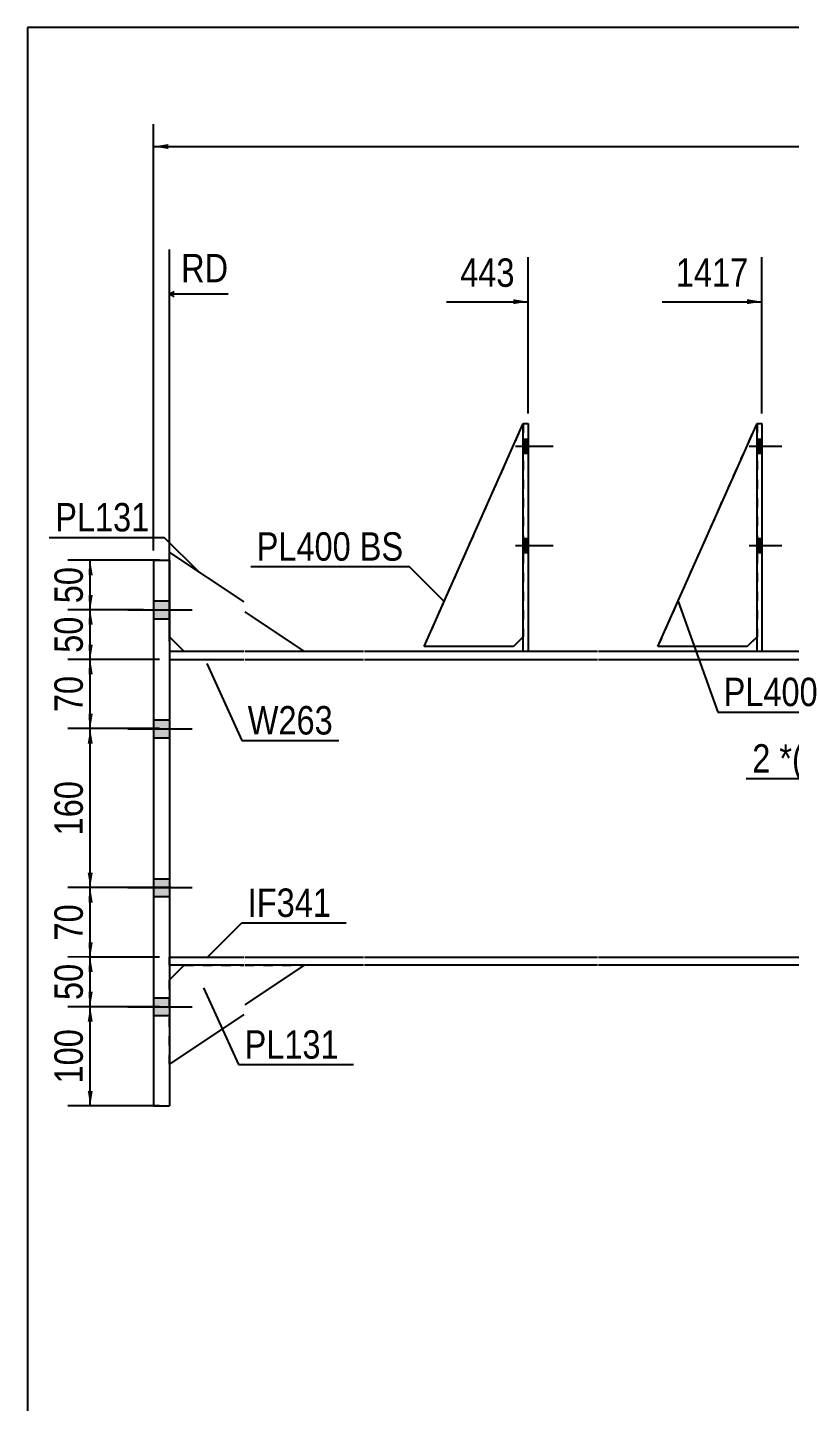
# Model space of a CAD drawing. Header units: millimetres. Extents: x -17 to 386, y -198 to 79.
# Drawn here: x -14.3 to 62.6, y -59.8 to 78.7 of the extents above; entities that cross this region are included whole.
import ezdxf

# ---------------------------------------------------------------- set-up
doc = ezdxf.new("R2010")
doc.units = ezdxf.units.MM
doc.linetypes.add('DXK_LINE_DOT1', pattern=[1.8814, 0.9407, -0.9407])
doc.styles.add('Arial Narrow', font='ARIALN.TTF', dxfattribs={"height": 0.2})

# ---------------------------------------------------------------- blocks, each defined once
blk = doc.blocks.new('Unknown-627304215-1201')
at = {"color": 5, "linetype": 'Continuous'}
for p, q in [((385.69, 78.71), (-14.31, 78.71)), ((-14.31, 78.71), (-14.31, -198.29))]:
    blk.add_line(p, q, dxfattribs=at)
blk = doc.blocks.new('Part-627304215-9876 - 1576')
at = {"color": 2, "linetype": 'Continuous'}
for p, q in [((25.7, 16.3), (35.7, 38.8)), ((35.7, 17.3), (34.7, 16.3)), ((34.7, 16.3), (25.7, 16.3))]:
    blk.add_line(p, q, dxfattribs=at)
at = {"color": 7, "linetype": 'DXK_LINE_DOT1'}
blk.add_line((35.7, 38.8), (35.7, 17.3), dxfattribs=at)
blk = doc.blocks.new('Part-627304215-9882 - 1576')
at = {"color": 7, "linetype": 'DXK_LINE_DOT1'}
for p, q in [((49.28, 16.3), (59.28, 38.8)), ((59.28, 17.3), (58.28, 16.3)), ((58.28, 16.3), (49.28, 16.3))]:
    blk.add_line(p, q, dxfattribs=at)
blk = doc.blocks.new('Part-627304215-9810 - 1576')
at = {"color": 2, "linetype": 'Continuous'}
for p, q in [((7.5, 15.8), (0, 15.8)), ((19.6, 15.8), (7.6, 15.8)), ((35.7, 15.8), (19.7, 15.8)), ((43.18, 15.8), (36.2, 15.8)), ((59.28, 15.8), (43.28, 15.8)), ((66.73, 15.8), (59.78, 15.8)), ((82.83, 15.8), (66.83, 15.8)), ((108.4, 15.8), (83.33, 15.8)), ((135.5, 15.8), (108.5, 15.8)), ((151.6, 15.8), (135.6, 15.8)), ((168.78, 15.8), (152.1, 15.8)), ((174.96, 15.8), (168.88, 15.8)), ((174.96, 15.8), (174.96, 15)), ((0, 15), (7.5, 15)), ((7.6, 15), (19.6, 15)), ((19.7, 15), (43.18, 15)), ((43.28, 15), (66.73, 15)), ((66.83, 15), (108.4, 15)), ((108.5, 15), (135.5, 15)), ((135.6, 15), (168.78, 15)), ((168.88, 15), (174.96, 15))]:
    blk.add_line(p, q, dxfattribs=at)
at = {"color": 7, "linetype": 'DXK_LINE_DOT1'}
for p, q in [((0, 15.8), (0, 15)), ((36.2, 15.8), (35.7, 15.8)), ((59.78, 15.8), (59.28, 15.8)), ((83.33, 15.8), (82.83, 15.8)), ((152.1, 15.8), (151.6, 15.8))]:
    blk.add_line(p, q, dxfattribs=at)
blk = doc.blocks.new('Part-627304215-9883 - 1576')
at = {"color": 7, "linetype": 'DXK_LINE_DOT1'}
for p, q in [((25.7, 16.3), (35.7, 38.8)), ((35.7, 17.3), (34.7, 16.3)), ((34.7, 16.3), (25.7, 16.3))]:
    blk.add_line(p, q, dxfattribs=at)
blk = doc.blocks.new('Part-627304215-9819 - 1576')
at = {"color": 2, "linetype": 'Continuous'}
for p, q in [((0, -15), (7.5, -15)), ((7.6, -15), (19.6, -15)), ((19.7, -15), (43.18, -15)), ((43.28, -15), (66.73, -15)), ((66.83, -15), (83.33, -15)), ((108.4, -15), (83.83, -15)), ((135.5, -15), (108.5, -15)), ((162.78, -15), (135.6, -15)), ((162.78, -15), (168.78, -15.53)), ((7.5, -15.8), (0, -15.8)), ((19.6, -15.8), (7.6, -15.8)), ((43.18, -15.8), (19.7, -15.8)), ((66.73, -15.8), (43.28, -15.8)), ((108.4, -15.8), (66.83, -15.8)), ((135.5, -15.8), (108.5, -15.8)), ((162.74, -15.8), (135.6, -15.8)), ((168.78, -16.34), (162.74, -15.8)), ((168.88, -17.13), (174.96, -17.67)), ((174.89, -18.47), (168.88, -17.93)), ((174.96, -17.67), (174.89, -18.47))]:
    blk.add_line(p, q, dxfattribs=at)
at = {"color": 7, "linetype": 'DXK_LINE_DOT1'}
for p, q in [((0, -15.8), (0, -15)), ((83.83, -15), (83.33, -15))]:
    blk.add_line(p, q, dxfattribs=at)
blk = doc.blocks.new('Part-627304215-9886 - 1576')
at = {"color": 7, "linetype": 'DXK_LINE_DOT1'}
for p, q in [((0, 15), (0, -15)), ((0, 15), (7.5, 15)), ((7.6, 15), (19.6, 15)), ((19.7, 15), (43.18, 15)), ((43.28, 15), (66.73, 15)), ((66.83, 15), (108.4, 15)), ((108.5, 15), (135.5, 15)), ((135.6, 15), (162.78, 15)), ((162.78, 15), (162.78, -15)), ((0, -15), (7.5, -15)), ((7.6, -15), (19.6, -15)), ((19.7, -15), (43.18, -15)), ((43.28, -15), (66.73, -15)), ((66.83, -15), (83.33, -15)), ((83.83, -15), (108.4, -15)), ((108.5, -15), (135.5, -15)), ((135.6, -15), (162.78, -15))]:
    blk.add_line(p, q, dxfattribs=at)
blk = doc.blocks.new('Bolt-627304215-9894 - 1576')
at = {"linetype": 'Continuous'}
for points in [[(36.2, 35.8), (36.2, 37.2), (35.7, 37.2), (35.7, 35.8)], [(36.2, 35.8), (36.2, 37.2), (35.7, 37.2), (35.7, 35.8)], [(36.2, 35.8), (36.2, 37.2), (35.7, 37.2), (35.7, 35.8)], [(36.2, 25.8), (36.2, 27.2), (35.7, 27.2), (35.7, 25.8)], [(36.2, 25.8), (36.2, 27.2), (35.7, 27.2), (35.7, 25.8)], [(36.2, 25.8), (36.2, 27.2), (35.7, 27.2), (35.7, 25.8)]]:
    blk.add_hatch(color=3, dxfattribs=at).paths.add_polyline_path(points)
at = {"color": 3, "linetype": 'Continuous'}
for p, q in [((34.9, 36.5), (38.7, 36.5)), ((34.9, 36.5), (38.7, 36.5)), ((34.9, 36.5), (38.7, 36.5)), ((35.7, 37.2), (36.2, 37.2)), ((35.7, 37.2), (36.2, 37.2)), ((35.7, 37.2), (36.2, 37.2)), ((35.7, 35.8), (36.2, 35.8)), ((35.7, 35.8), (36.2, 35.8)), ((35.7, 35.8), (36.2, 35.8)), ((34.9, 26.5), (38.7, 26.5)), ((34.9, 26.5), (38.7, 26.5)), ((34.9, 26.5), (38.7, 26.5)), ((35.7, 27.2), (36.2, 27.2)), ((35.7, 27.2), (36.2, 27.2)), ((35.7, 27.2), (36.2, 27.2)), ((35.7, 25.8), (36.2, 25.8)), ((35.7, 25.8), (36.2, 25.8)), ((35.7, 25.8), (36.2, 25.8))]:
    blk.add_line(p, q, dxfattribs=at)
blk = doc.blocks.new('Part-627304215-9835 - 1576')
at = {"color": 2, "linetype": 'Continuous'}
for p, q in [((35.7, 15.8), (35.7, 38.8)), ((35.7, 38.8), (36.2, 38.8)), ((36.2, 38.8), (36.2, 15.8)), ((36.2, 15.8), (35.7, 15.8))]:
    blk.add_line(p, q, dxfattribs=at)
blk = doc.blocks.new('Part-627304215-9842 - 1576')
at = {"color": 2, "linetype": 'Continuous'}
for p, q in [((-1.6, 25), (0, 25)), ((-1.6, 25), (-1.6, -30)), ((0, 25), (0, -30)), ((-1.6, -30), (0, -30))]:
    blk.add_line(p, q, dxfattribs=at)
blk = doc.blocks.new('Part-627304215-9845 - 1576')
at = {"color": 2, "linetype": 'Continuous'}
for p, q in [((0, 25), (0, 25.8)), ((0, 25.8), (7.5, 20.8)), ((7.6, 19.8), (13.6, 15.8)), ((1.5, 15.8), (0, 17.3))]:
    blk.add_line(p, q, dxfattribs=at)
at = {"color": 7, "linetype": 'DXK_LINE_DOT1'}
for p, q in [((0, 17.3), (0, 25)), ((7.5, 15.8), (1.5, 15.8)), ((13.6, 15.8), (7.6, 15.8))]:
    blk.add_line(p, q, dxfattribs=at)
blk = doc.blocks.new('Part-627304215-9847 - 1576')
at = {"color": 2, "linetype": 'Continuous'}
for p, q in [((0, -17.3), (1.5, -15.8)), ((13.6, -15.8), (7.6, -19.8)), ((7.5, -20.8), (0, -25.8))]:
    blk.add_line(p, q, dxfattribs=at)
at = {"color": 7, "linetype": 'DXK_LINE_DOT1'}
for p, q in [((1.5, -15.8), (7.5, -15.8)), ((7.6, -15.8), (13.6, -15.8)), ((0, -25.8), (0, -17.3))]:
    blk.add_line(p, q, dxfattribs=at)
blk = doc.blocks.new('Part-627304215-9861 - 1576')
at = {"color": 2, "linetype": 'Continuous'}
for p, q in [((59.28, 15.8), (59.28, 38.8)), ((59.28, 38.8), (59.78, 38.8)), ((59.78, 38.8), (59.78, 15.8)), ((59.78, 15.8), (59.28, 15.8))]:
    blk.add_line(p, q, dxfattribs=at)
blk = doc.blocks.new('Part-627304215-9875 - 1576')
at = {"color": 2, "linetype": 'Continuous'}
for p, q in [((49.28, 16.3), (59.28, 38.8)), ((59.28, 17.3), (58.28, 16.3)), ((58.28, 16.3), (49.28, 16.3))]:
    blk.add_line(p, q, dxfattribs=at)
at = {"color": 7, "linetype": 'DXK_LINE_DOT1'}
blk.add_line((59.28, 38.8), (59.28, 17.3), dxfattribs=at)
blk = doc.blocks.new('Bolt-627304215-9901 - 1576')
at = {"linetype": 'Continuous'}
for points in [[(-1.6, 20.9), (-1.6, 19.1), (0, 19.1), (0, 20.9)], [(-1.6, 20.9), (-1.6, 19.1), (0, 19.1), (0, 20.9)], [(-1.6, 8.9), (-1.6, 7.1), (0, 7.1), (0, 8.9)], [(-1.6, 8.9), (-1.6, 7.1), (0, 7.1), (0, 8.9)], [(-1.6, -7.1), (-1.6, -8.9), (0, -8.9), (0, -7.1)], [(-1.6, -7.1), (-1.6, -8.9), (0, -8.9), (0, -7.1)], [(-1.6, -19.1), (-1.6, -20.9), (0, -20.9), (0, -19.1)], [(-1.6, -19.1), (-1.6, -20.9), (0, -20.9), (0, -19.1)]]:
    blk.add_hatch(color=3, dxfattribs=at).paths.add_polyline_path(points)
at = {"color": 3, "linetype": 'Continuous'}
for p, q in [((-1.6, 20.9), (0, 20.9)), ((-1.6, 20.9), (0, 20.9)), ((-4.2, 20), (2.3, 20)), ((-4.2, 20), (2.3, 20)), ((-1.6, 19.1), (0, 19.1)), ((-1.6, 19.1), (0, 19.1)), ((-1.6, 8.9), (0, 8.9)), ((-1.6, 8.9), (0, 8.9)), ((-4.2, 8), (2.3, 8)), ((-4.2, 8), (2.3, 8)), ((-1.6, 7.1), (0, 7.1)), ((-1.6, 7.1), (0, 7.1)), ((-4.2, -8), (2.3, -8)), ((-4.2, -8), (2.3, -8)), ((-1.6, -7.1), (0, -7.1)), ((-1.6, -7.1), (0, -7.1)), ((-1.6, -8.9), (0, -8.9)), ((-1.6, -8.9), (0, -8.9)), ((-1.6, -19.1), (0, -19.1)), ((-1.6, -19.1), (0, -19.1)), ((-4.2, -20), (2.3, -20)), ((-4.2, -20), (2.3, -20)), ((-1.6, -20.9), (0, -20.9)), ((-1.6, -20.9), (0, -20.9))]:
    blk.add_line(p, q, dxfattribs=at)
blk = doc.blocks.new('Bolt-627304215-9913 - 1576')
at = {"linetype": 'Continuous'}
for points in [[(59.78, 35.8), (59.78, 37.2), (59.28, 37.2), (59.28, 35.8)], [(59.78, 35.8), (59.78, 37.2), (59.28, 37.2), (59.28, 35.8)], [(59.78, 35.8), (59.78, 37.2), (59.28, 37.2), (59.28, 35.8)], [(59.78, 25.8), (59.78, 27.2), (59.28, 27.2), (59.28, 25.8)], [(59.78, 25.8), (59.78, 27.2), (59.28, 27.2), (59.28, 25.8)], [(59.78, 25.8), (59.78, 27.2), (59.28, 27.2), (59.28, 25.8)]]:
    blk.add_hatch(color=3, dxfattribs=at).paths.add_polyline_path(points)
at = {"color": 3, "linetype": 'Continuous'}
for p, q in [((58.48, 36.5), (61.78, 36.5)), ((58.48, 36.5), (61.78, 36.5)), ((58.48, 36.5), (61.78, 36.5)), ((59.28, 37.2), (59.78, 37.2)), ((59.28, 37.2), (59.78, 37.2)), ((59.28, 37.2), (59.78, 37.2)), ((59.28, 35.8), (59.78, 35.8)), ((59.28, 35.8), (59.78, 35.8)), ((59.28, 35.8), (59.78, 35.8)), ((58.48, 26.5), (61.78, 26.5)), ((58.48, 26.5), (61.78, 26.5)), ((58.48, 26.5), (61.78, 26.5)), ((59.28, 27.2), (59.78, 27.2)), ((59.28, 27.2), (59.78, 27.2)), ((59.28, 27.2), (59.78, 27.2)), ((59.28, 25.8), (59.78, 25.8)), ((59.28, 25.8), (59.78, 25.8)), ((59.28, 25.8), (59.78, 25.8))]:
    blk.add_line(p, q, dxfattribs=at)
blk = doc.blocks.new('StraightDimension-627304215-5795 - 1576')
at = {"linetype": 'Continuous'}
for points in [[(-8.23, 23.5), (-7.98, 25), (-7.73, 23.5)], [(-7.73, 21.5), (-7.98, 20), (-8.23, 21.5)]]:
    blk.add_hatch(color=7, dxfattribs=at).paths.add_polyline_path(points)
at = {"color": 7, "linetype": 'Continuous'}
for p, q in [((-1, 25), (-10.23, 25)), ((-7.98, 20), (-7.98, 25)), ((-2.6, 20), (-10.23, 20))]:
    blk.add_line(p, q, dxfattribs=at)
at = {"color": 0}
blk.add_wipeout([(-8.13, 24.93), (-12.33, 24.93), (-12.33, 20.07), (-8.13, 20.07)], dxfattribs=at)
at = {"color": 3, "style": 'Arial Narrow'}
blk.add_text('50', height=2.863, rotation=90.0002, dxfattribs=at).set_placement((-8.73, 20.67))
blk = doc.blocks.new('StraightDimension-627304215-5796 - 1576')
at = {"linetype": 'Continuous'}
for points in [[(-8.23, 18.5), (-7.98, 20), (-7.73, 18.5)], [(-7.73, 16.5), (-7.98, 15), (-8.23, 16.5)]]:
    blk.add_hatch(color=7, dxfattribs=at).paths.add_polyline_path(points)
at = {"color": 7, "linetype": 'Continuous'}
for p, q in [((-2.6, 20), (-10.23, 20)), ((-7.98, 15), (-7.98, 20)), ((-1, 15), (-10.23, 15))]:
    blk.add_line(p, q, dxfattribs=at)
at = {"color": 0}
blk.add_wipeout([(-8.13, 19.93), (-12.33, 19.93), (-12.33, 15.07), (-8.13, 15.07)], dxfattribs=at)
at = {"color": 3, "style": 'Arial Narrow'}
blk.add_text('50', height=2.863, rotation=90.0002, dxfattribs=at).set_placement((-8.73, 15.67))
blk = doc.blocks.new('StraightDimension-627304215-5797 - 1576')
at = {"linetype": 'Continuous'}
for points in [[(-8.23, 13.5), (-7.98, 15), (-7.73, 13.5)], [(-7.73, 9.53), (-7.98, 8.03), (-8.23, 9.53)]]:
    blk.add_hatch(color=7, dxfattribs=at).paths.add_polyline_path(points)
at = {"color": 7, "linetype": 'Continuous'}
for p, q in [((-1, 15), (-10.23, 15)), ((-7.98, 8.03), (-7.98, 15)), ((-1, 8.03), (-10.23, 8.03))]:
    blk.add_line(p, q, dxfattribs=at)
at = {"color": 0}
blk.add_wipeout([(-8.13, 13.95), (-12.33, 13.95), (-12.33, 9.09), (-8.13, 9.09)], dxfattribs=at)
at = {"color": 3, "style": 'Arial Narrow'}
blk.add_text('70', height=2.863, rotation=90.0002, dxfattribs=at).set_placement((-8.73, 9.69))
blk = doc.blocks.new('StraightDimension-627304215-5798 - 1576')
at = {"linetype": 'Continuous'}
for points in [[(-8.23, 6.53), (-7.98, 8.03), (-7.73, 6.53)], [(-7.73, -6.5), (-7.98, -8), (-8.23, -6.5)]]:
    blk.add_hatch(color=7, dxfattribs=at).paths.add_polyline_path(points)
at = {"color": 7, "linetype": 'Continuous'}
for p, q in [((-1, 8.03), (-10.23, 8.03)), ((-7.98, -8), (-7.98, 8.03)), ((0.15, -8), (-10.23, -8))]:
    blk.add_line(p, q, dxfattribs=at)
at = {"color": 0}
blk.add_wipeout([(-8.13, 3.36), (-12.33, 3.36), (-12.33, -3.33), (-8.13, -3.33)], dxfattribs=at)
at = {"color": 3, "style": 'Arial Narrow'}
blk.add_text('160', height=2.863, rotation=90.0002, dxfattribs=at).set_placement((-8.73, -2.73))
blk = doc.blocks.new('StraightDimension-627304215-5799 - 1576')
at = {"linetype": 'Continuous'}
for points in [[(-8.23, -9.5), (-7.98, -8), (-7.73, -9.5)], [(-7.73, -13.5), (-7.98, -15), (-8.23, -13.5)]]:
    blk.add_hatch(color=7, dxfattribs=at).paths.add_polyline_path(points)
at = {"color": 7, "linetype": 'Continuous'}
for p, q in [((0.15, -8), (-10.23, -8)), ((-7.98, -15), (-7.98, -8)), ((-1, -15), (-10.23, -15))]:
    blk.add_line(p, q, dxfattribs=at)
at = {"color": 0}
blk.add_wipeout([(-8.13, -9.07), (-12.33, -9.07), (-12.33, -13.93), (-8.13, -13.93)], dxfattribs=at)
at = {"color": 3, "style": 'Arial Narrow'}
blk.add_text('70', height=2.863, rotation=90.0002, dxfattribs=at).set_placement((-8.73, -13.33))
blk = doc.blocks.new('StraightDimension-627304215-5800 - 1576')
at = {"linetype": 'Continuous'}
for points in [[(-8.23, -16.5), (-7.98, -15), (-7.73, -16.5)], [(-7.73, -18.5), (-7.98, -20), (-8.23, -18.5)]]:
    blk.add_hatch(color=7, dxfattribs=at).paths.add_polyline_path(points)
at = {"color": 7, "linetype": 'Continuous'}
for p, q in [((-1, -15), (-10.23, -15)), ((-7.98, -20), (-7.98, -15)), ((-1, -20), (-10.23, -20))]:
    blk.add_line(p, q, dxfattribs=at)
at = {"color": 0}
blk.add_wipeout([(-8.13, -15.07), (-12.33, -15.07), (-12.33, -19.93), (-8.13, -19.93)], dxfattribs=at)
at = {"color": 3, "style": 'Arial Narrow'}
blk.add_text('50', height=2.863, rotation=90.0002, dxfattribs=at).set_placement((-8.73, -19.33))
blk = doc.blocks.new('StraightDimension-627304215-5801 - 1576')
at = {"linetype": 'Continuous'}
for points in [[(-8.23, -21.5), (-7.98, -20), (-7.73, -21.5)], [(-7.73, -28.5), (-7.98, -30), (-8.23, -28.5)]]:
    blk.add_hatch(color=7, dxfattribs=at).paths.add_polyline_path(points)
at = {"color": 7, "linetype": 'Continuous'}
for p, q in [((-1, -20), (-10.23, -20)), ((-7.98, -30), (-7.98, -20)), ((-1, -30), (-10.23, -30))]:
    blk.add_line(p, q, dxfattribs=at)
at = {"color": 0}
blk.add_wipeout([(-8.13, -21.66), (-12.33, -21.66), (-12.33, -28.34), (-8.13, -28.34)], dxfattribs=at)
at = {"color": 3, "style": 'Arial Narrow'}
blk.add_text('100', height=2.863, rotation=90.0002, dxfattribs=at).set_placement((-8.73, -27.74))
blk = doc.blocks.new('StraightDimension-627304215-7892 - 1576')
at = {"linetype": 'Continuous'}
blk.add_hatch(color=7, dxfattribs=at).paths.add_polyline_path([(-0.1, 66.46), (-1.6, 66.71), (-0.1, 66.96)])
at = {"color": 7, "linetype": 'Continuous'}
for p, q in [((-1.6, 26), (-1.6, 68.96)), ((-1.6, 66.71), (357.19, 66.71))]:
    blk.add_line(p, q, dxfattribs=at)
blk = doc.blocks.new('StraightDimension-627304215-9601 - 1576')
at = {"linetype": 'Continuous'}
blk.add_hatch(color=7, dxfattribs=at).paths.add_polyline_path([(58.28, 51.32), (59.78, 51.07), (58.28, 50.82)])
at = {"color": 7, "linetype": 'Continuous'}
for p, q in [((59.78, 39.8), (59.78, 55.57)), ((49.72, 51.07), (59.78, 51.07))]:
    blk.add_line(p, q, dxfattribs=at)
at = {"color": 0}
blk.add_wipeout([(59.01, 51.97), (59.01, 56.17), (50.49, 56.17), (50.49, 51.97)], dxfattribs=at)
at = {"color": 3, "style": 'Arial Narrow'}
blk.add_text('1417', height=2.863, dxfattribs=at).set_placement((51.09, 52.57))
blk = doc.blocks.new('StraightDimension-627304215-9602 - 1576')
at = {"linetype": 'Continuous'}
blk.add_hatch(color=7, dxfattribs=at).paths.add_polyline_path([(34.7, 51.32), (36.2, 51.07), (34.7, 50.82)])
at = {"color": 7, "linetype": 'Continuous'}
for p, q in [((36.2, 39.8), (36.2, 55.57)), ((27.97, 51.07), (36.2, 51.07))]:
    blk.add_line(p, q, dxfattribs=at)
at = {"color": 0, "linetype": 'Continuous'}
blk.add_wipeout([(6.53, 52.42), (6.53, 56.62), (0.59, 56.62), (0.59, 52.42)], dxfattribs=at)
at = {"color": 7, "linetype": 'Continuous'}
for p, q in [((0, 16.8), (0, 56.32)), ((0.5, 52.07), (0, 51.82)), ((0.5, 51.57), (0, 51.82)), ((5.93, 51.82), (0, 51.82))]:
    blk.add_line(p, q, dxfattribs=at)
at = {"color": 3, "linetype": 'Continuous', "style": 'Arial Narrow'}
blk.add_text('RD', height=2.863, dxfattribs=at).set_placement((1.19, 53.02))
at = {"color": 0}
blk.add_wipeout([(35.43, 51.97), (35.43, 56.17), (28.74, 56.17), (28.74, 51.97)], dxfattribs=at)
at = {"color": 3, "style": 'Arial Narrow'}
blk.add_text('443', height=2.863, dxfattribs=at).set_placement((29.34, 52.57))
blk = doc.blocks.new('Mark-627304215-10291 - 1576')
at = {"color": 0}
blk.add_wipeout([(16.5, 7.44), (16.5, 10.44), (7.91, 10.44), (7.91, 7.44)], dxfattribs=at)
blk.add_wipeout([(16.5, 7.44), (16.5, 10.44), (7.91, 10.44), (7.91, 7.44)], dxfattribs=at)
at = {"color": 7, "linetype": 'Continuous'}
for p, q in [((3.77, 14.58), (7.31, 6.84)), ((7.31, 6.84), (17.1, 6.84))]:
    blk.add_line(p, q, dxfattribs=at)
at = {"color": 3, "style": 'Arial Narrow'}
blk.add_text('W263', height=2.863, dxfattribs=at).set_placement((7.91, 7.44))
blk = doc.blocks.new('MarkSet-627304215-10227 - 1576')
at = {"color": 0}
for points in [[(65.41, 10.3), (65.41, 13.3), (55.91, 13.3), (55.91, 10.3)], [(70.7, 10.3), (70.7, 13.3), (66.31, 13.3), (66.31, 10.3)]]:
    blk.add_wipeout(points, dxfattribs=at)
for points in [[(65.41, 10.3), (65.41, 13.3), (55.91, 13.3), (55.91, 10.3)], [(70.7, 10.3), (70.7, 13.3), (66.31, 13.3), (66.31, 10.3)]]:
    blk.add_wipeout(points, dxfattribs=at)
at = {"color": 7, "linetype": 'Continuous'}
for p, q in [((51.31, 20.83), (55.31, 9.7)), ((55.31, 9.7), (71.3, 9.7))]:
    blk.add_line(p, q, dxfattribs=at)
at = {"color": 3, "style": 'Arial Narrow'}
for s, p in [('PL400', (55.91, 10.3)), ('BS', (66.31, 10.3))]:
    blk.add_text(s, height=2.863, dxfattribs=at).set_placement(p)
blk = doc.blocks.new('MarkSet-627304215-10238 - 1576')
at = {"color": 0}
for points in [[(18.31, 24.96), (18.31, 27.96), (8.81, 27.96), (8.81, 24.96)], [(23.59, 24.96), (23.59, 27.96), (19.21, 27.96), (19.21, 24.96)]]:
    blk.add_wipeout(points, dxfattribs=at)
for points in [[(18.31, 24.96), (18.31, 27.96), (8.81, 27.96), (8.81, 24.96)], [(23.59, 24.96), (23.59, 27.96), (19.21, 27.96), (19.21, 24.96)]]:
    blk.add_wipeout(points, dxfattribs=at)
at = {"color": 7, "linetype": 'Continuous'}
for p in [(8.21, 24.36), (27.73, 20.83)]:
    blk.add_line(p, (24.19, 24.36), dxfattribs=at)
at = {"color": 3, "style": 'Arial Narrow'}
for s, p in [('PL400', (8.81, 24.96)), ('BS', (19.21, 24.96))]:
    blk.add_text(s, height=2.863, dxfattribs=at).set_placement(p)
blk = doc.blocks.new('Mark-627304215-10249 - 1576')
at = {"color": 0}
blk.add_wipeout([(16.32, -10.95), (16.32, -7.95), (7.91, -7.95), (7.91, -10.95)], dxfattribs=at)
blk.add_wipeout([(16.32, -10.95), (16.32, -7.95), (7.91, -7.95), (7.91, -10.95)], dxfattribs=at)
at = {"color": 7, "linetype": 'Continuous'}
for p, q in [((3.77, -15.09), (7.31, -11.55)), ((7.31, -11.55), (17.82, -11.55))]:
    blk.add_line(p, q, dxfattribs=at)
at = {"color": 3, "style": 'Arial Narrow'}
blk.add_text('IF341', height=2.863, dxfattribs=at).set_placement((7.91, -10.95))
blk = doc.blocks.new('Mark-627304215-10273 - 1576')
at = {"color": 7, "linetype": 'Continuous'}
blk.add_line((3.03, 23.77), (-0.51, 27.31), dxfattribs=at)
at = {"color": 0}
blk.add_wipeout([(-2.01, 27.91), (-2.01, 30.91), (-11.51, 30.91), (-11.51, 27.91)], dxfattribs=at)
blk.add_wipeout([(-2.01, 27.91), (-2.01, 30.91), (-11.51, 30.91), (-11.51, 27.91)], dxfattribs=at)
at = {"color": 7, "linetype": 'Continuous'}
blk.add_line((-12.11, 27.31), (-0.51, 27.31), dxfattribs=at)
at = {"color": 3, "style": 'Arial Narrow'}
blk.add_text('PL131', height=2.863, dxfattribs=at).set_placement((-11.51, 27.91))
blk = doc.blocks.new('Mark-627304215-10276 - 1576')
at = {"color": 0}
blk.add_wipeout([(17.09, -25.24), (17.09, -22.24), (7.59, -22.24), (7.59, -25.24)], dxfattribs=at)
blk.add_wipeout([(17.09, -25.24), (17.09, -22.24), (7.59, -22.24), (7.59, -25.24)], dxfattribs=at)
at = {"color": 7, "linetype": 'Continuous'}
for p, q in [((3.45, -18.11), (6.99, -25.84)), ((6.99, -25.84), (18.59, -25.84))]:
    blk.add_line(p, q, dxfattribs=at)
at = {"color": 3, "style": 'Arial Narrow'}
blk.add_text('PL131', height=2.863, dxfattribs=at).set_placement((7.59, -25.24))
blk = doc.blocks.new('Mark-627304215-10317 - 1576')
at = {"color": 0}
for points in [[(60.63, 3.6), (60.63, 6.6), (58.8, 6.6), (58.8, 3.6)], [(62.81, 3.6), (62.81, 6.6), (61.53, 6.6), (61.53, 3.6)]]:
    blk.add_wipeout(points, dxfattribs=at)
for points in [[(60.63, 3.6), (60.63, 6.6), (58.8, 6.6), (58.8, 3.6)], [(62.81, 3.6), (62.81, 6.6), (61.53, 6.6), (61.53, 3.6)]]:
    blk.add_wipeout(points, dxfattribs=at)
at = {"color": 3, "style": 'Arial Narrow'}
blk.add_text('2', height=2.86, dxfattribs=at).set_placement((58.8, 3.6))
at = {"color": 0}
blk.add_wipeout([(85.64, 3.6), (85.64, 6.6), (62.81, 6.6), (62.81, 3.6)], dxfattribs=at)
blk.add_wipeout([(85.64, 3.6), (85.64, 6.6), (62.81, 6.6), (62.81, 3.6)], dxfattribs=at)
at = {"color": 7, "linetype": 'Continuous'}
for p in [(58.2, 3), (94.9, -2)]:
    blk.add_line(p, (86.24, 3), dxfattribs=at)
at = {"color": 3, "style": 'Arial Narrow'}
for s, height, p in [('*', 2.86, (61.53, 3.6)), ('(66x18) SLOTS', 2.8633, (62.81, 3.6))]:
    blk.add_text(s, height=height, dxfattribs=at).set_placement(p)

msp = doc.modelspace()

# ---------------------------------------------------------------- block references
for name in ['Unknown-627304215-1201', 'Part-627304215-9876 - 1576', 'Part-627304215-9883 - 1576', 'Part-627304215-9835 - 1576', 'Part-627304215-9882 - 1576', 'Part-627304215-9875 - 1576', 'Part-627304215-9861 - 1576', 'Bolt-627304215-9894 - 1576', 'Bolt-627304215-9913 - 1576', 'Part-627304215-9842 - 1576', 'Part-627304215-9845 - 1576', 'Bolt-627304215-9901 - 1576', 'Part-627304215-9810 - 1576', 'Part-627304215-9886 - 1576', 'Part-627304215-9819 - 1576', 'Part-627304215-9847 - 1576']:
    msp.add_blockref(name, (0, 0))

# ---------------------------------------------------------------- next in the draw order: block references
msp.add_blockref('StraightDimension-627304215-5795 - 1576', (0, 0))

# ---------------------------------------------------------------- next in the draw order: block references
msp.add_blockref('StraightDimension-627304215-5796 - 1576', (0, 0))

# ---------------------------------------------------------------- next in the draw order: block references
msp.add_blockref('StraightDimension-627304215-5797 - 1576', (0, 0))

# ---------------------------------------------------------------- next in the draw order: block references
msp.add_blockref('StraightDimension-627304215-5798 - 1576', (0, 0))

# ---------------------------------------------------------------- next in the draw order: block references
msp.add_blockref('StraightDimension-627304215-5799 - 1576', (0, 0))

# ---------------------------------------------------------------- next in the draw order: block references
msp.add_blockref('StraightDimension-627304215-5800 - 1576', (0, 0))

# ---------------------------------------------------------------- next in the draw order: block references
msp.add_blockref('StraightDimension-627304215-5801 - 1576', (0, 0))

# ---------------------------------------------------------------- next in the draw order: block references
msp.add_blockref('StraightDimension-627304215-7892 - 1576', (0, 0))

# ---------------------------------------------------------------- next in the draw order: block references
for name in ['StraightDimension-627304215-9602 - 1576', 'StraightDimension-627304215-9601 - 1576', 'MarkSet-627304215-10227 - 1576', 'Mark-627304215-10291 - 1576', 'Mark-627304215-10317 - 1576', 'Mark-627304215-10249 - 1576', 'Mark-627304215-10276 - 1576']:
    msp.add_blockref(name, (0, 0))

# ---------------------------------------------------------------- next in the draw order: block references
for name in ['Mark-627304215-10273 - 1576', 'MarkSet-627304215-10238 - 1576']:
    msp.add_blockref(name, (0, 0))

doc.saveas('drawing.dxf')
